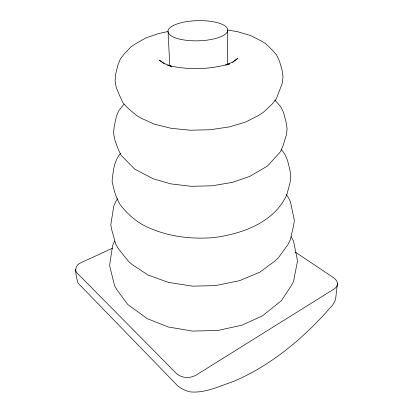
<?xml version="1.0" encoding="UTF-8"?>
<svg xmlns="http://www.w3.org/2000/svg" width="413" height="413" viewBox="0 0 413 413"><rect width="100%" height="100%" fill="white"/><g stroke="black" fill="none" stroke-linecap="round" stroke-linejoin="round"><path stroke-width="0.62" d="M227.661 64.929L227.677 30.949A29.917 10.082 -1.4 0 0 185.169 21.889A29.917 10.082 -1.4 0 0 180.791 39.385A29.917 10.082 -1.4 0 0 227.677 30.949M295.424 252.193L333.42 277.588L335.49 279.327L336.869 281.31L337.462 283.395L335.588 299.234L334.37 302.383L332.393 305.31L322.589 316.286L312.429 326.735L301.934 336.616A223.934 134.927 -57.8 0 1 233.335 381.504C219.494 386.145 205.034 393.372 190.104 391.875C185.303 390.77 180.662 388.648 177.089 385.2L78.759 283.87L77.654 282.353L77.381 280.964C75.997 274.139 72.962 265.466 81.521 262.451L112.45 248.203M337.462 283.395L337.209 285.445L336.13 287.319L334.282 288.883L196.263 375.009C190.176 378.607 181.689 378.401 176.387 373.46L77.035 272.952L75.894 271.274L75.538 269.395M114.685 241.058L112.635 245.405L109.579 265.487L114.628 285.956L117.147 290.117L127.705 304.453L147.276 318.671L168.303 326.993L192.556 331.087L217.868 330.467L241.894 325.191L262.487 315.852L281.341 300.695L291.186 285.863L293.498 281.589L297.541 260.892L293.509 240.98L291.248 236.742M117.607 198.658L115.919 201.26L113.776 205.994L110.787 224.925L111.856 230.263L115.81 244.212L118.417 248.796L128.727 261.62L132.299 264.625L147.957 274.991L168.349 282.378L192.654 286.157L215.576 285.6L239.669 280.634L259.674 272.26L274.805 261.145L278.228 257.965L287.897 244.656L290.277 239.948L293.55 225.823L294.35 220.439L290.442 201.678L288.073 197.053L286.261 194.538M120.482 153.486C113.833 160.987 113.301 171.441 112.093 180.925C113.585 188.922 115.666 197.022 119.796 204.084C128.149 215.312 139.212 224.414 152.423 229.236C171.901 237.201 193.098 239.246 213.949 237.589C242.204 233.83 273.974 222.628 286.792 194.869C288.579 186.96 292.389 178.85 289.962 170.646C288.31 163.166 286.896 155.159 281.181 149.558M123.962 104.277L118.727 110.751L116.373 116.43L114.2 126.543L113.518 133.027L114.664 139.382L118.474 149.924L121.293 155.541L134.881 169.232L153.362 178.834L170.956 183.899L191.147 186.304L212.199 185.788L232.251 182.396L249.576 176.485L267.567 165.99L280.473 151.654L283.008 145.903L286.302 135.185L287.133 128.784L286.137 122.341L283.473 112.346L280.845 106.786L274.872 100.101M232.633 62.332L237.955 58.181L232.901 61.95L225.865 64.934M225.834 65.011L229.716 63.834C209.639 69.673 188.034 70.2 167.699 65.352L171.632 66.338M168.23 31.481L158.282 33.629L145.557 38.089L135.862 43.587L130.952 46.875L124.458 53.726L120.328 58.992L117.855 65.249L115.795 73.591L115.077 80.685L116.265 87.659L119.992 96.405L122.919 102.656L127.364 107.69L136.342 115.325L141.391 118.299L154.379 124.189L171.116 128.309L190.305 130.229L210.305 129.739L229.375 126.884L245.89 121.954L258.574 115.433L263.473 112.217L272.064 104.153L276.261 98.908L282.177 83.602L283.024 76.581L281.955 69.534L279.493 61.3L276.715 55.166L272.337 50.112L265.518 43.587L260.448 40.541L250.495 35.523L237.568 31.693L227.527 30.03M171.596 66.261L164.426 63.623L159.191 60.107L164.209 63.638M168.122 32.4L169.774 65.703"/></g></svg>
